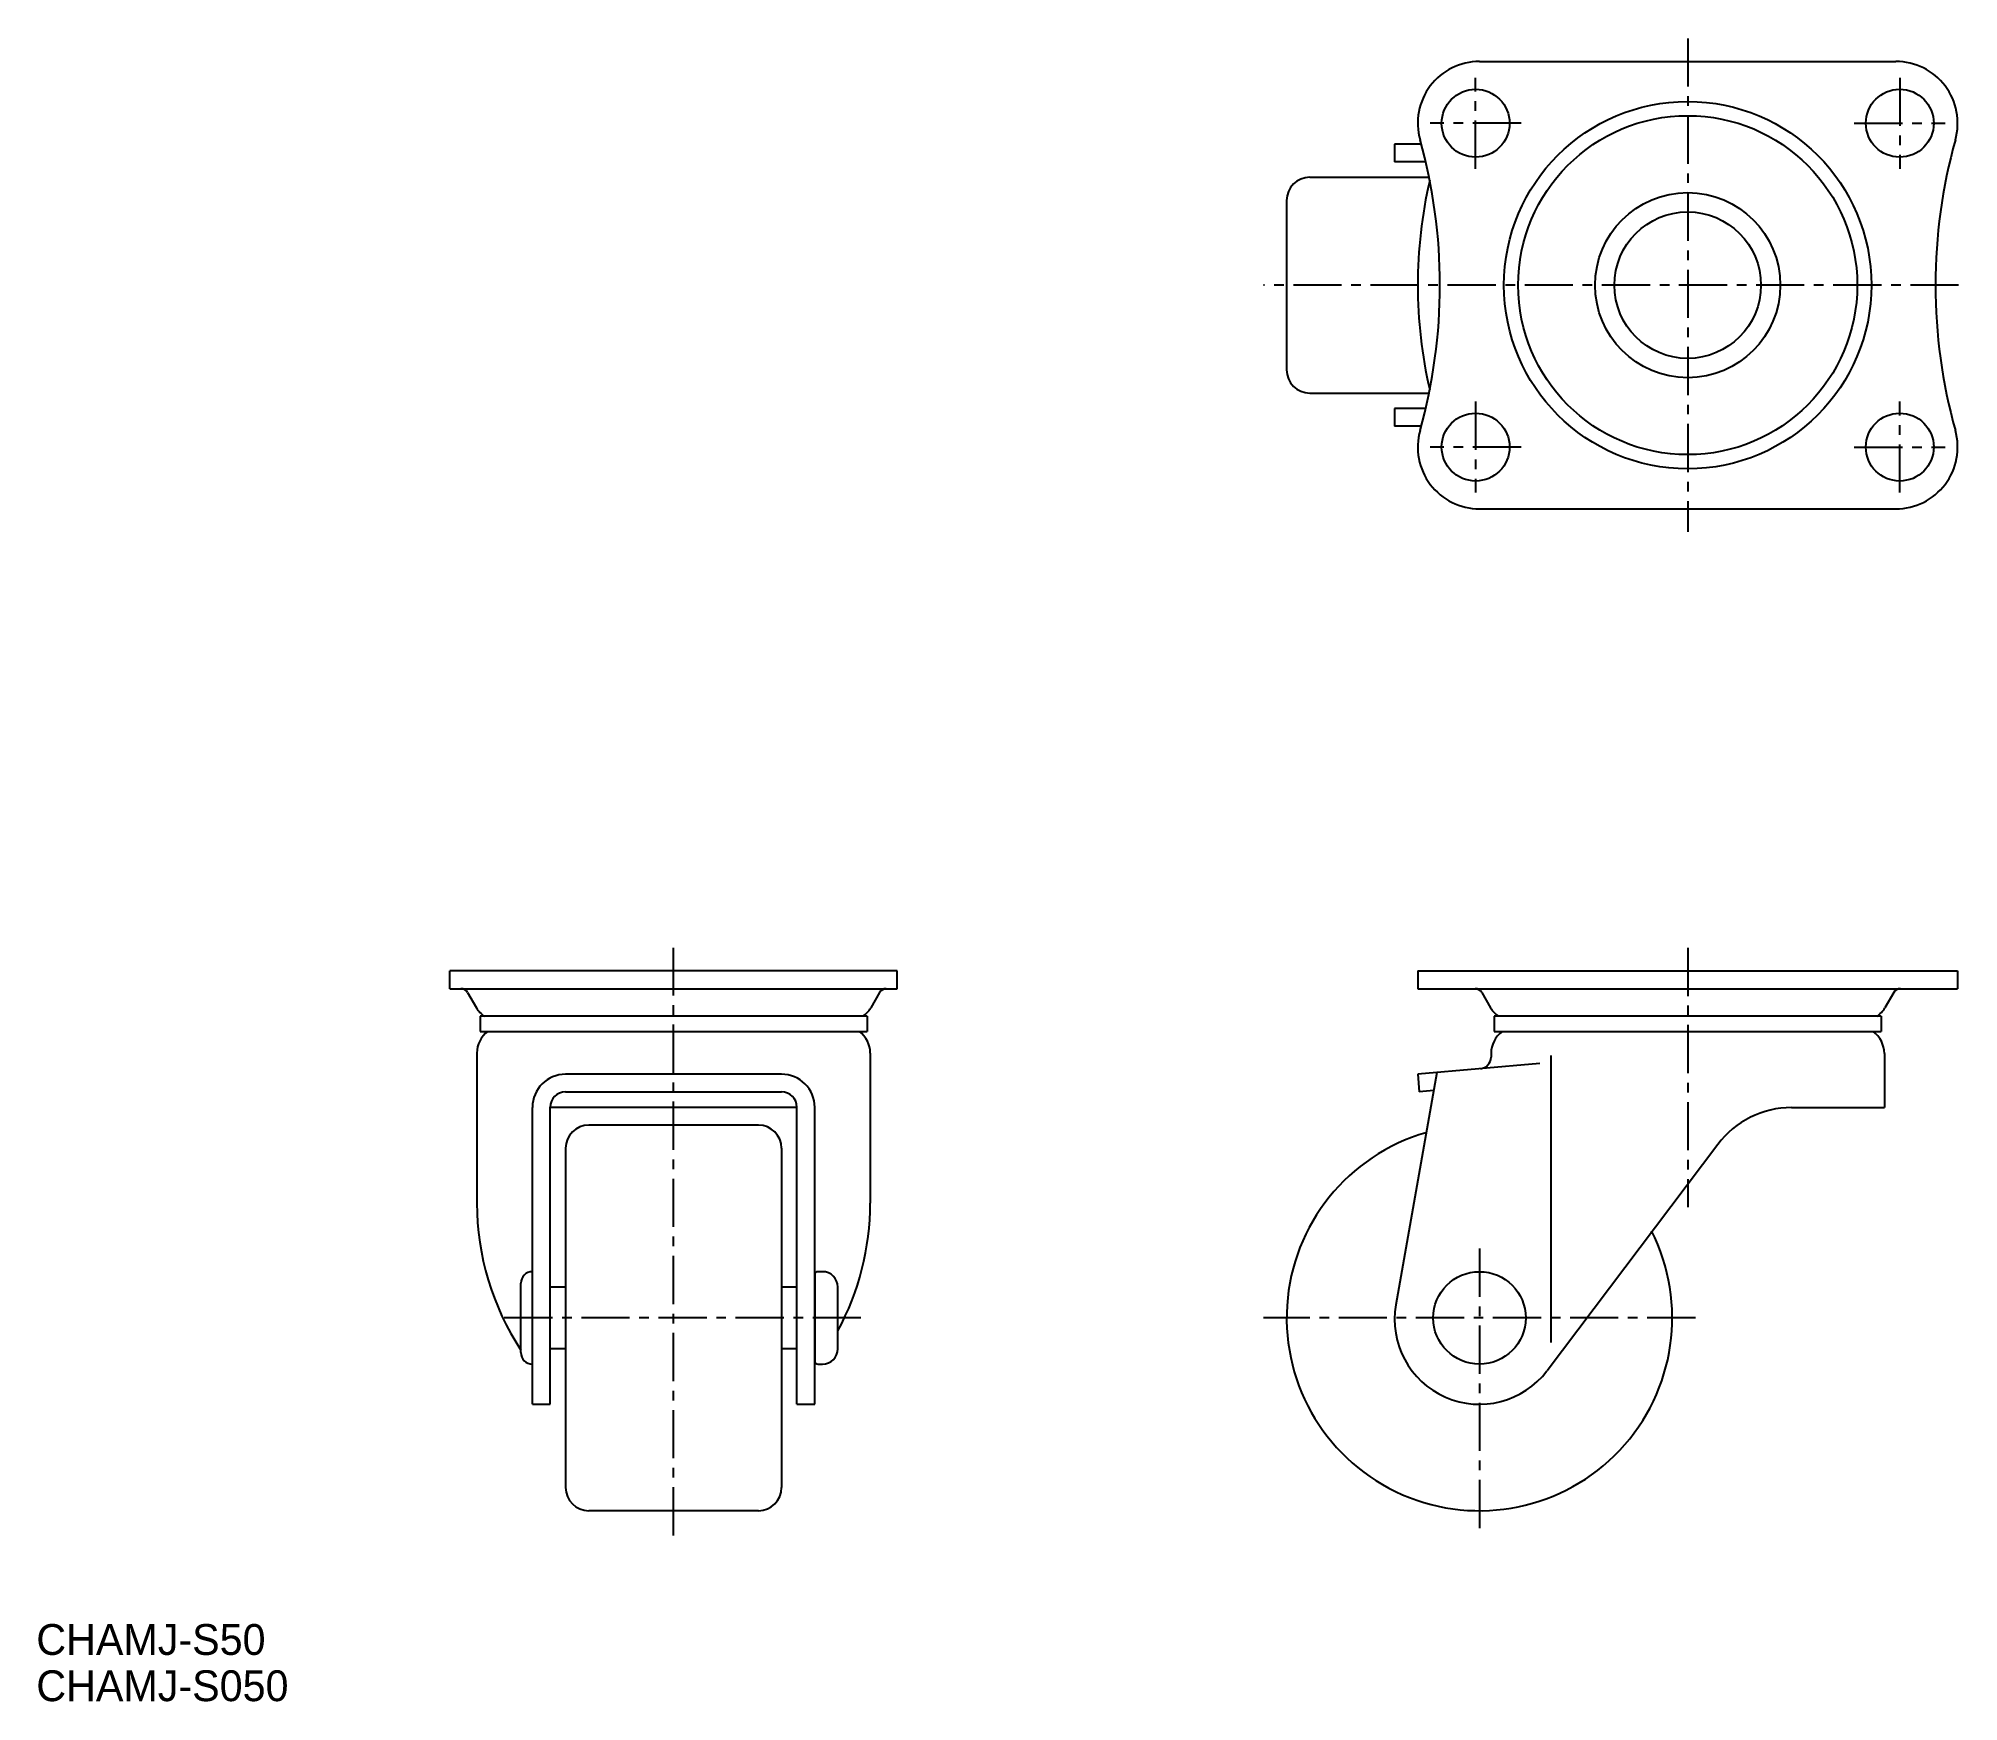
# Model space of a CAD drawing. Extents: x -39 to 210, y 44 to 259.
import ezdxf

# ---------------------------------------------------------------- set-up
doc = ezdxf.new("R2010")
doc.units = 0
doc.header["$LTSCALE"] = 5
doc.linetypes.add('CENTER', pattern=[2, 1.25, -0.25, 0.25, -0.25])
doc.layers.get('0').update_dxf_attribs({"linetype": 'CONTINUOUS'})
doc.layers.add('CENTER', color=1, linetype='CENTER')

msp = doc.modelspace()

# ---------------------------------------------------------------- linework, layer by layer
at = {"color": 7, "linetype": 'CONTINUOUS'}
for p, q in [((147.51, 256.33), (201.51, 256.33)), ((139.96, 245.63), (136.51, 245.63)), ((136.51, 245.63), (136.51, 243.33)), ((140.54, 243.33), (136.51, 243.33)), ((125.51, 241.33), (140.98, 241.33)), ((122.51, 238.33), (122.51, 216.33)), ((125.51, 213.33), (140.98, 213.33)), ((136.51, 211.33), (136.51, 209.03)), ((140.54, 211.33), (136.51, 211.33)), ((139.96, 209.03), (136.51, 209.03)), ((147.51, 198.33), (201.51, 198.33)), ((72.02, 138.39), (14.02, 138.39)), ((14.02, 136.09), (14.02, 138.39)), ((72.02, 136.09), (72.02, 138.39)), ((139.51, 138.39), (209.51, 138.39)), ((139.51, 138.39), (139.51, 136.09)), ((209.51, 138.39), (209.51, 136.09)), ((14.02, 136.09), (72.02, 136.09)), ((16.31, 135.59), (17.47, 133.59)), ((69.73, 135.59), (68.58, 133.59)), ((139.51, 136.09), (209.51, 136.09)), ((147.8, 135.59), (148.96, 133.59)), ((201.22, 135.59), (200.07, 133.59)), ((68.11, 132.53), (17.94, 132.53)), ((17.94, 132.53), (17.94, 130.53)), ((17.94, 132.53), (17.94, 130.53)), ((68.11, 132.53), (68.11, 130.53)), ((68.11, 132.53), (68.11, 130.53)), ((149.43, 132.53), (149.43, 130.53)), ((149.43, 132.53), (149.43, 130.53)), ((199.6, 132.53), (149.43, 132.53)), ((199.6, 132.53), (199.6, 130.53)), ((199.6, 132.53), (199.6, 130.53)), ((17.94, 130.53), (68.11, 130.53)), ((149.43, 130.53), (199.6, 130.53)), ((17.52, 127.73), (17.52, 108.26)), ((68.52, 127.73), (68.52, 108.26)), ((149.01, 127.68), (149.01, 127.21)), ((156.76, 127.43), (156.76, 90.2)), ((200.01, 127.68), (200.01, 120.68)), ((57.02, 125), (29.02, 125)), ((141.99, 125.22), (136.68, 95.1)), ((155.33, 126.38), (139.51, 125)), ((139.51, 125), (139.71, 122.71)), ((29.02, 122.71), (57.02, 122.71)), ((141.58, 122.87), (139.71, 122.71)), ((24.72, 82.19), (24.72, 120.7)), ((27.02, 82.19), (27.02, 120.71)), ((59.02, 120.68), (27.02, 120.68)), ((59.02, 82.19), (59.02, 120.71)), ((61.32, 82.19), (61.32, 120.7)), ((187.99, 120.68), (200.01, 120.68)), ((54.02, 118.39), (32.02, 118.39)), ((29.02, 115.39), (29.02, 71.39)), ((57.02, 115.39), (57.02, 71.39)), ((178.4, 115.9), (156.27, 86.53)), ((23.22, 88.89), (23.22, 97.89)), ((29.02, 97.39), (27.02, 97.39)), ((59.02, 97.39), (57.02, 97.39)), ((61.32, 98.99), (61.32, 87.79)), ((62.32, 99.39), (61.72, 99.39)), ((64.32, 89.39), (64.32, 97.39)), ((29.02, 89.39), (27.02, 89.39)), ((59.02, 89.39), (57.02, 89.39)), ((61.72, 87.39), (62.32, 87.39)), ((24.72, 82.19), (27.02, 82.19)), ((59.02, 82.19), (61.32, 82.19)), ((54.02, 68.39), (32.02, 68.39))]:
    msp.add_line(p, q, dxfattribs=at)
for centre, radius in [((147.01, 248.33), 4.4), ((202.01, 248.33), 4.4), ((174.51, 227.33), 23.82), ((174.51, 227.33), 21.98), ((174.51, 227.33), 12), ((174.51, 227.33), 9.5), ((147.01, 206.33), 4.4), ((202.01, 206.33), 4.4), ((147.51, 93.39), 6)]:
    msp.add_circle(centre, radius, dxfattribs=at)
for centre, radius, start, end in [((147.51, 248.33), 8, 90, 195.6185), ((201.51, 248.33), 8, 344.3815, 90), ((72.39, 227.33), 70, 344.3815, 15.6185), ((276.63, 227.33), 70, 164.3815, 195.6185), ((125.51, 238.33), 3, 90, 180), ((199.51, 227.33), 60, 166.9342, 193.0658), ((125.51, 216.33), 3, 180, 270), ((147.51, 206.33), 8, 164.3815, 270), ((201.51, 206.33), 8, 270, 15.6185), ((15.45, 135.09), 1, 30, 90), ((70.6, 135.09), 1, 90, 150), ((146.94, 135.09), 1, 30, 90), ((202.09, 135.09), 1, 90, 150), ((20.07, 135.09), 3, 210, 238.5761), ((65.98, 135.09), 3, 301.4239, 330), ((151.56, 135.09), 3, 210, 238.5761), ((197.47, 135.09), 3, 301.4239, 330), ((21.02, 127.73), 3.5, 126.8699, 180), ((65.02, 127.73), 3.5, 360, 53.1301), ((152.51, 127.68), 3.5, 125.4832, 180), ((196.51, 127.68), 3.5, 0, 54.5168), ((147.51, 127.21), 1.5, 275, 0), ((29.02, 120.7), 4.3, 90, 180), ((57.02, 120.7), 4.3, 0, 90), ((29.02, 120.71), 2, 90, 180), ((57.02, 120.71), 2, 0, 90), ((187.99, 108.68), 12, 90, 143), ((32.02, 115.39), 3, 90, 180), ((54.02, 115.39), 3, 360, 90), ((147.51, 93.39), 25, 106.1014, 26.8964), ((52.23, 108.26), 34.7, 180, 213.3062), ((33.82, 108.26), 34.7, 331.5186, 0), ((24.72, 97.89), 1.5, 90, 180), ((61.72, 98.99), 0.4, 90, 180), ((62.32, 97.39), 2, 0, 90), ((147.51, 93.19), 11, 169.9976, 322.7544), ((24.72, 88.89), 1.5, 180, 270), ((61.72, 87.79), 0.4, 180, 270), ((33.82, 108.46), 34.7, 322.422, 322.8171), ((62.32, 89.39), 2, 270, 0), ((32.02, 71.39), 3, 180, 270), ((54.02, 71.39), 3, 270, 0)]:
    msp.add_arc(centre, radius, start, end, dxfattribs=at)
at = {"layer": 'CENTER', "color": 1, "linetype": 'CENTER'}
for p, q in [((174.51, 259.33), (174.51, 195.33)), ((147.01, 242.43), (147.01, 254.23)), ((202.01, 254.23), (202.01, 242.43)), ((152.91, 248.33), (141.11, 248.33)), ((196.11, 248.33), (207.91, 248.33)), ((209.63, 227.33), (119.51, 227.33)), ((147.01, 212.23), (147.01, 200.43)), ((202.01, 200.43), (202.01, 212.23)), ((152.91, 206.33), (141.11, 206.33)), ((196.11, 206.33), (207.91, 206.33)), ((43.02, 65.19), (43.02, 141.39)), ((174.51, 141.39), (174.51, 107.74)), ((147.51, 102.39), (147.51, 65.39)), ((67.32, 93.39), (20.22, 93.39)), ((175.51, 93.39), (119.51, 93.39))]:
    msp.add_line(p, q, dxfattribs=at)

# ---------------------------------------------------------------- texts
at = {"color": 7, "linetype": 'CONTINUOUS'}
for s, p in [('CHAMJ-S50', (-39.6, 49.69)), ('CHAMJ-S050', (-39.6, 43.69))]:
    msp.add_text(s, height=4, dxfattribs=at).set_placement(p)

doc.saveas('drawing.dxf')
